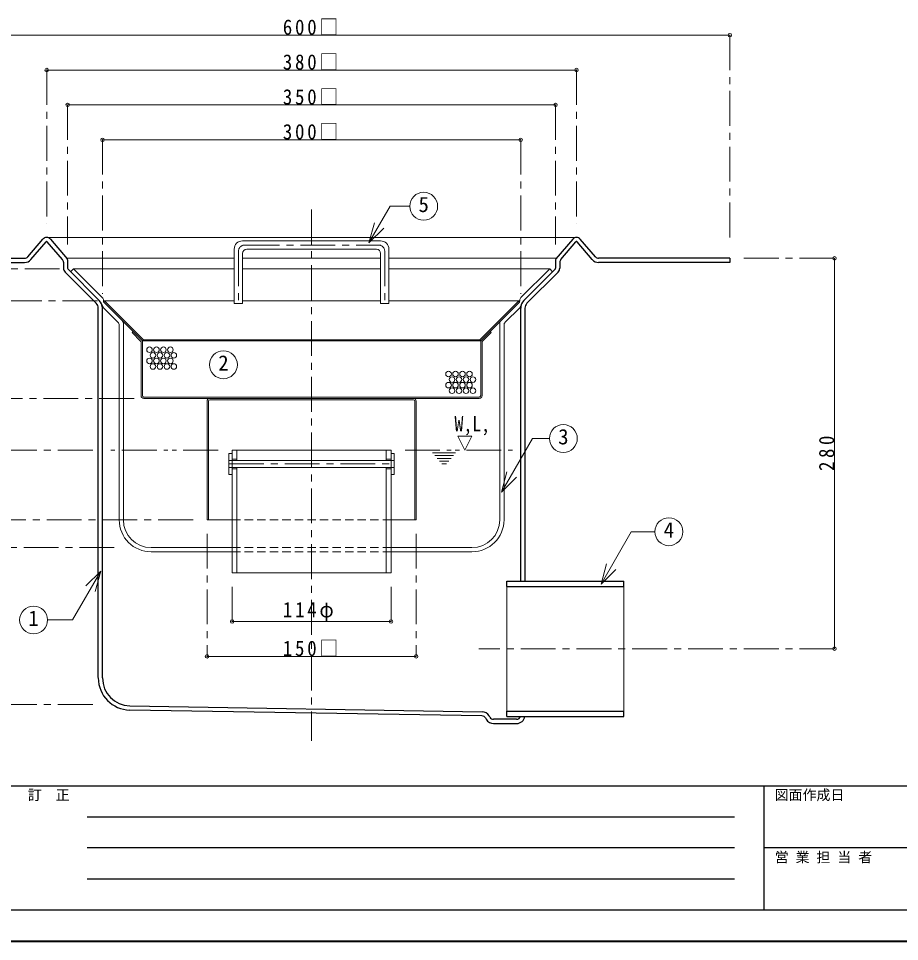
# Model space of a CAD drawing. Units: millimetres, scale not verified. Extents: x -1057 to 968, y -699 to 706.
# Drawn here: x -607 to 25, y -699 to -37 of the extents above; entities that cross this region are included whole.
import ezdxf
from ezdxf.enums import TextEntityAlignment as Align

# ---------------------------------------------------------------- set-up
doc = ezdxf.new("R2010")
doc.units = ezdxf.units.MM
doc.header["$LTSCALE"] = 5
doc.header["$PDMODE"] = 32
doc.header["$PDSIZE"] = 2.5
for name, pattern in [('CHAIN1', [8, 5, -1, 1, -1]), ('DASHED1', [1.8, 1.2, -0.6]), ('DOUBLE_CHAIN1', [8.8, 5, -1, 0.6, -0.6, 0.6, -1])]:
    doc.linetypes.add(name, pattern=pattern)
doc.layers.add('0-0_ﾚｲﾔ1', color=7, linetype='Continuous', lineweight=18)
doc.styles.add('ＭＳ ゴシック', font='')
doc.styles.get('ＭＳ ゴシック').set_extended_font_data('MS Gothic')

msp = doc.modelspace()

# ---------------------------------------------------------------- linework, layer by layer
at = {"layer": '0-0_ﾚｲﾔ1', "color": 4, "lineweight": 9}
for p, q in [((-696.961, -49.318), (-96.961, -49.318)), ((-586.961, -74.318), (-206.961, -74.318)), ((-571.961, -99.318), (-221.961, -99.318)), ((-546.961, -124.318), (-246.961, -124.318)), ((-446.461, -196.818), (-347.461, -196.818)), ((-452.461, -202.818), (-452.461, -241.818)), ((-443.461, -202.818), (-350.461, -202.818)), ((-341.461, -202.818), (-341.461, -241.818)), ((-452.461, -209.318), (-572.501, -209.318)), ((-446.461, -205.818), (-446.461, -241.818)), ((-347.461, -209.318), (-446.461, -209.318)), ((-347.461, -205.818), (-347.461, -241.818)), ((-221.421, -209.318), (-341.461, -209.318)), ((-21.961, -209.318), (-21.961, -489.318)), ((-567.718, -216.818), (-452.461, -216.818)), ((-446.461, -216.818), (-347.461, -216.818)), ((-341.461, -216.818), (-226.204, -216.818)), ((-545.547, -239.818), (-546.19, -240.462)), ((-517.555, -267.81), (-545.547, -239.818)), ((-545.547, -239.818), (-452.461, -239.818)), ((-452.461, -241.818), (-446.461, -241.818)), ((-446.461, -239.818), (-347.461, -239.818)), ((-347.461, -241.818), (-341.461, -241.818)), ((-341.461, -239.818), (-248.375, -239.818)), ((-518.262, -268.517), (-532.84, -253.94)), ((-275.659, -268.517), (-261.082, -253.94)), ((-525.041, -261.738), (-525.748, -262.446)), ((-519.555, -268.638), (-525.748, -262.446)), ((-274.366, -268.638), (-268.174, -262.446)), ((-268.881, -261.738), (-268.174, -262.446)), ((-519.262, -307.818), (-519.262, -269.345)), ((-518.262, -268.517), (-517.555, -267.81)), ((-518.262, -268.517), (-275.659, -268.517)), ((-518.262, -307.818), (-518.262, -268.931)), ((-517.555, -267.81), (-276.366, -267.81)), ((-275.659, -268.517), (-276.366, -267.81)), ((-275.659, -307.818), (-275.659, -268.931)), ((-274.659, -307.818), (-274.659, -269.345)), ((-276.659, -308.818), (-517.262, -308.818)), ((-517.262, -309.818), (-276.659, -309.818)), ((-469.961, -310.818), (-323.961, -310.818)), ((-471.961, -311.818), (-471.961, -396.818)), ((-470.961, -311.818), (-470.961, -396.818)), ((-322.961, -311.818), (-322.961, -396.818)), ((-321.961, -311.818), (-321.961, -396.818)), ((-343.461, -346.818), (-450.461, -346.818)), ((-450.461, -353.318), (-450.461, -354.318)), ((-343.461, -353.318), (-343.461, -354.318)), ((-450.461, -359.318), (-450.461, -360.318)), ((-343.461, -360.318), (-343.461, -359.318)), ((-471.961, -396.818), (-453.961, -396.818)), ((-339.961, -396.818), (-321.961, -396.818)), ((-343.461, -434.818), (-450.461, -434.818)), ((-453.961, -469.818), (-339.961, -469.818)), ((-471.961, -494.818), (-321.961, -494.818))]:
    msp.add_line(p, q, dxfattribs=at)
at = {"layer": '0-0_ﾚｲﾔ1', "color": 4, "linetype": 'CHAIN1', "lineweight": 9}
for p, q in [((-96.961, -49.318), (-96.961, -199.318)), ((-586.961, -74.318), (-586.961, -184.318)), ((-206.961, -74.318), (-206.961, -184.318)), ((-571.961, -99.318), (-571.961, -199.318)), ((-221.961, -99.318), (-221.961, -199.318)), ((-546.961, -124.318), (-546.961, -234.697)), ((-246.961, -124.318), (-246.961, -234.697)), ((-396.961, -174.318), (-396.961, -555.455)), ((-449.461, -204.318), (-449.461, -241.818)), ((-444.961, -199.818), (-348.961, -199.818)), ((-344.461, -204.318), (-344.461, -241.818)), ((-86.961, -209.318), (-21.961, -209.318)), ((-577.718, -216.818), (-821.961, -216.818)), ((-550.547, -239.818), (-771.961, -239.818)), ((-524.262, -309.818), (-771.961, -309.818)), ((-553.961, -346.818), (-796.961, -346.818)), ((-456.261, -356.818), (-337.661, -356.818)), ((-481.961, -396.818), (-796.961, -396.818)), ((-471.961, -406.818), (-471.961, -494.818)), ((-321.961, -406.818), (-321.961, -494.818)), ((-538.461, -416.818), (-821.961, -416.818)), ((-453.961, -444.818), (-453.961, -469.818)), ((-339.961, -444.818), (-339.961, -469.818)), ((-21.961, -489.318), (-276.961, -489.318)), ((-553.961, -529.318), (-846.961, -529.318))]:
    msp.add_line(p, q, dxfattribs=at)
at = {"layer": '0-0_ﾚｲﾔ1'}
for p, q in [((-355.838, -198.283), (-340.645, -171.968)), ((-340.645, -171.968), (-326.568, -171.968)), ((-355.838, -198.283), (-351.955, -183.794)), ((-355.838, -198.283), (-345.231, -187.676)), ((-586.961, -194.318), (-206.961, -194.318)), ((-567.718, -216.818), (-569.84, -218.94)), ((-547.132, -237.404), (-567.718, -216.818)), ((-546.254, -240.111), (-546.254, -239.525)), ((-545.961, -240.818), (-532.84, -253.94)), ((-247.961, -240.818), (-261.082, -253.94)), ((-258.082, -255.182), (-247.668, -244.768)), ((-247.668, -240.111), (-247.668, -239.525)), ((-247.668, -244.768), (-246.166, -241.655)), ((-534.961, -257.303), (-534.961, -396.818)), ((-531.961, -256.061), (-531.961, -396.818)), ((-261.961, -256.061), (-261.961, -396.818)), ((-258.961, -257.303), (-258.961, -396.818)), ((-456.261, -349.318), (-453.961, -349.318)), ((-453.961, -346.818), (-453.961, -434.818)), ((-453.961, -346.818), (-450.461, -346.818)), ((-450.461, -346.818), (-450.461, -353.318)), ((-343.461, -346.818), (-339.961, -346.818)), ((-343.461, -346.818), (-343.461, -353.318)), ((-339.961, -346.818), (-339.961, -434.818)), ((-337.661, -349.318), (-339.961, -349.318)), ((-453.961, -353.318), (-450.461, -353.318)), ((-453.961, -354.318), (-339.961, -354.318)), ((-339.961, -353.318), (-343.461, -353.318)), ((-453.961, -359.318), (-339.961, -359.318)), ((-453.961, -360.318), (-450.461, -360.318)), ((-450.461, -360.318), (-450.461, -434.818)), ((-343.461, -360.318), (-343.461, -434.818)), ((-339.961, -360.318), (-343.461, -360.318)), ((-260.695, -376.984), (-256.813, -362.495)), ((-260.695, -376.984), (-250.089, -366.377)), ((-511.961, -416.818), (-453.961, -416.818)), ((-339.961, -416.818), (-281.961, -416.818)), ((-511.961, -419.818), (-453.961, -419.818)), ((-339.961, -419.818), (-281.961, -419.818)), ((-189.386, -443.002), (-185.503, -428.513)), ((-548.228, -433.695), (-568.448, -468.717)), ((-548.228, -433.695), (-558.834, -444.301)), ((-548.228, -433.695), (-552.11, -448.184)), ((-453.961, -434.818), (-450.461, -434.818)), ((-343.461, -434.818), (-339.961, -434.818)), ((-189.386, -443.002), (-178.779, -432.395)), ((-256.961, -444.593), (-256.961, -534.043)), ((-172.961, -534.043), (-172.961, -444.593)), ((-586.368, -468.717), (-568.448, -468.717))]:
    msp.add_line(p, q, dxfattribs=at)
at = {"layer": '0-0_ﾚｲﾔ1', "color": 5, "lineweight": 25}
for p, q in [((-600.523, -208.27), (-589.619, -195.541)), ((-598.239, -210.215), (-587.341, -197.493)), ((-575.683, -210.215), (-586.581, -197.493)), ((-584.303, -195.541), (-572.201, -209.668)), ((-209.619, -195.541), (-221.72, -209.668)), ((-218.239, -210.215), (-207.341, -197.493)), ((-195.683, -210.215), (-206.581, -197.493)), ((-193.399, -208.27), (-204.303, -195.541)), ((-696.961, -209.318), (-602.801, -209.318)), ((-571.961, -210.318), (-571.961, -216.404)), ((-221.961, -210.318), (-221.961, -216.404)), ((-96.961, -209.318), (-191.12, -209.318)), ((-96.961, -209.318), (-96.961, -212.318)), ((-696.961, -212.318), (-602.801, -212.318)), ((-574.961, -212.167), (-574.961, -216.404)), ((-571.668, -217.111), (-549.304, -239.475)), ((-222.254, -217.111), (-244.618, -239.475)), ((-218.961, -212.167), (-218.961, -216.404)), ((-96.961, -212.318), (-191.12, -212.318)), ((-551.425, -241.596), (-573.789, -219.232)), ((-242.496, -241.596), (-220.132, -219.232)), ((-549.961, -509.961), (-549.961, -245.132)), ((-546.961, -510.283), (-546.961, -245.132)), ((-246.961, -440.818), (-246.961, -245.132)), ((-243.961, -245.132), (-243.961, -440.818)), ((-256.961, -440.818), (-172.961, -440.818)), ((-256.961, -444.593), (-256.961, -440.818)), ((-172.961, -444.593), (-172.961, -440.818)), ((-256.961, -444.593), (-172.961, -444.593)), ((-274.756, -537.489), (-527.344, -533.279)), ((-527.294, -530.28), (-274.706, -534.49)), ((-256.961, -534.043), (-172.961, -534.043)), ((-256.961, -537.818), (-256.961, -534.043)), ((-172.961, -537.818), (-172.961, -534.043)), ((-272.208, -538.989), (-271.651, -539.952)), ((-269.053, -538.452), (-269.61, -537.489)), ((-249.961, -539.952), (-266.455, -539.952)), ((-256.961, -537.818), (-172.961, -537.818)), ((-266.455, -542.952), (-249.961, -542.952))]:
    msp.add_line(p, q, dxfattribs=at)
at = {"layer": '0-0_ﾚｲﾔ1', "color": 4, "linetype": 'DOUBLE_CHAIN1', "lineweight": 9}
for p, q in [((-463.961, -346.818), (-541.961, -346.818)), ((-329.961, -346.818), (-251.961, -346.818)), ((-310.294, -348.818), (-293.628, -348.818)), ((-308.628, -350.818), (-295.294, -350.818)), ((-306.961, -352.818), (-296.961, -352.818)), ((-305.294, -354.818), (-298.628, -354.818)), ((-303.628, -356.818), (-300.294, -356.818))]:
    msp.add_line(p, q, dxfattribs=at)
at = {"layer": '0-0_ﾚｲﾔ1', "color": 4, "linetype": 'DASHED1', "lineweight": 9}
for p, q in [((-453.961, -354.318), (-456.261, -354.318)), ((-339.961, -354.318), (-337.661, -354.318)), ((-453.961, -359.318), (-456.261, -359.318)), ((-339.961, -359.318), (-337.661, -359.318)), ((-453.961, -396.818), (-339.961, -396.818))]:
    msp.add_line(p, q, dxfattribs=at)
at = {"layer": '0-0_ﾚｲﾔ1', "linetype": 'DASHED1'}
for p, q in [((-339.961, -416.818), (-453.961, -416.818)), ((-453.961, -419.818), (-339.961, -419.818))]:
    msp.add_line(p, q, dxfattribs=at)
at = {"layer": '0-0_ﾚｲﾔ1', "color": 6, "lineweight": 25}
for p, q in [((-1034.461, -587.532), (945.539, -587.532)), ((-72.318, -676.818), (-72.318, -587.532)), ((-558.032, -609.854), (-93.747, -609.854)), ((-93.747, -632.175), (-558.032, -632.175)), ((945.539, -632.175), (-72.318, -632.175)), ((-93.747, -654.497), (-558.032, -654.497)), ((945.539, -676.818), (-1034.461, -676.818))]:
    msp.add_line(p, q, dxfattribs=at)
at = {"layer": '0-0_ﾚｲﾔ1', "color": 1, "lineweight": 40}
msp.add_line((968.039, -699.318), (-1056.961, -699.318), dxfattribs=at)
at = {"layer": '0-0_ﾚｲﾔ1'}
for points in [[(-246.789, -237.404), (-226.204, -216.818), (-224.082, -218.94)], [(-535.84, -255.182), (-546.254, -244.768), (-547.756, -241.655)], [(-260.695, -376.984), (-238.516, -338.569), (-226.384, -338.569)], [(-456.261, -349.318), (-456.261, -364.318), (-453.961, -364.318)], [(-337.661, -349.318), (-337.661, -364.318), (-339.961, -364.318)], [(-189.386, -443.002), (-167.693, -405.428), (-150.723, -405.428)]]:
    msp.add_lwpolyline(points, dxfattribs=at)
at = {"layer": '0-0_ﾚｲﾔ1', "color": 4, "lineweight": 9}
msp.add_lwpolyline([(-276.366, -267.81), (-248.375, -239.818), (-247.732, -240.462)], dxfattribs=at)
msp.add_lwpolyline([(-286.961, -346.818), (-291.961, -336.818), (-281.961, -336.818)], close=True, dxfattribs=at)
at = {"layer": '0-0_ﾚｲﾔ1'}
for centre in [(-316.568, -171.968), (-460.181, -285.696), (-216.384, -338.569), (-140.723, -405.428), (-596.368, -468.717)]:
    msp.add_circle(centre, 10, dxfattribs=at)
at = {"layer": '0-0_ﾚｲﾔ1', "color": 4, "lineweight": 9}
for centre in [(-513.232, -274.909), (-510.732, -278.909), (-508.232, -274.909), (-505.732, -278.909), (-503.232, -274.909), (-500.732, -278.909), (-498.232, -274.909), (-495.732, -278.909), (-513.232, -282.909), (-508.232, -282.909), (-503.232, -282.909), (-498.232, -282.909), (-510.732, -286.909), (-505.732, -286.909), (-500.732, -286.909), (-495.732, -286.909), (-298.728, -292.295), (-293.728, -292.295), (-288.728, -292.295), (-283.728, -292.295), (-296.228, -296.295), (-291.228, -296.295), (-286.228, -296.295), (-281.228, -296.295), (-298.728, -300.295), (-296.228, -304.295), (-293.728, -300.295), (-291.228, -304.295), (-288.728, -300.295), (-286.228, -304.295), (-283.728, -300.295), (-281.228, -304.295)]:
    msp.add_circle(centre, 2, dxfattribs=at)
at = {"layer": '0-0_ﾚｲﾔ1', "color": 5, "lineweight": 25}
for centre, radius, start, end in [((-586.961, -197.818), 3.5, 40.58497, 139.41503), ((-586.961, -197.818), 0.5, 40.58497, 139.41503), ((-206.961, -197.818), 3.5, 40.58497, 139.41503), ((-206.961, -197.818), 0.5, 40.58497, 139.41503), ((-602.801, -206.318), 3, 270, 319.41503), ((-602.801, -206.318), 6, 270, 319.41503), ((-577.961, -212.167), 3, 0, 40.58497), ((-572.961, -210.318), 1, 0, 40.58497), ((-220.961, -210.318), 1, 139.41503, 180), ((-215.961, -212.167), 3, 139.41503, 180), ((-191.12, -206.318), 6, 220.58497, 270), ((-191.12, -206.318), 3, 220.58497, 270), ((-570.961, -216.404), 4, 180, 225), ((-570.961, -216.404), 1, 180, 225), ((-222.961, -216.404), 1, 315, 360), ((-222.961, -216.404), 4, 315, 360), ((-554.961, -245.132), 5, 0, 45), ((-554.961, -245.132), 8, 0, 45), ((-238.961, -245.132), 8, 135, 180), ((-238.961, -245.132), 5, 135, 180), ((-526.961, -510.283), 23, 180, 269.04516), ((-526.961, -510.283), 20, 180, 269.04516), ((-274.806, -540.489), 6, 30, 89.04516), ((-274.806, -540.489), 3, 30, 89.04516), ((-266.455, -536.952), 6, 210, 270), ((-266.455, -536.952), 3, 210, 270), ((-249.961, -536.952), 3, 270, 343.21774), ((-249.961, -536.952), 6, 270, 351.69934)]:
    msp.add_arc(centre, radius, start, end, dxfattribs=at)
at = {"layer": '0-0_ﾚｲﾔ1', "color": 4, "lineweight": 9}
for centre, radius, start, end in [((-446.461, -202.818), 6, 90, 180), ((-347.461, -202.818), 6, 0, 90), ((-443.461, -205.818), 3, 90, 180), ((-350.461, -205.818), 3, 0, 90), ((-520.262, -269.345), 1, 0, 45), ((-519.262, -268.931), 1, 0, 45), ((-274.659, -268.931), 1, 135, 180), ((-273.659, -269.345), 1, 135, 180), ((-517.262, -307.818), 2, 180, 270), ((-517.262, -307.818), 1, 180, 270), ((-469.961, -311.818), 2, 90, 180), ((-469.961, -311.818), 1, 90, 180), ((-323.961, -311.818), 2, 0, 90), ((-323.961, -311.818), 1, 0, 90), ((-276.659, -307.818), 1, 270, 0), ((-276.659, -307.818), 2, 270, 0)]:
    msp.add_arc(centre, radius, start, end, dxfattribs=at)
at = {"layer": '0-0_ﾚｲﾔ1', "color": 4, "linetype": 'CHAIN1', "lineweight": 9}
for centre, start, end in [((-444.961, -204.318), 90, 180), ((-348.961, -204.318), 0, 90)]:
    msp.add_arc(centre, 4.5, start, end, dxfattribs=at)
at = {"layer": '0-0_ﾚｲﾔ1'}
for centre, radius, start, end in [((-549.254, -239.525), 3, 0, 45), ((-244.668, -239.525), 3, 135, 180), ((-545.254, -240.111), 1, 180, 225), ((-248.668, -240.111), 1, 315, 0), ((-537.961, -257.303), 3, 0, 45), ((-534.961, -256.061), 3, 0, 45), ((-258.961, -256.061), 3, 135, 180), ((-255.961, -257.303), 3, 135, 180), ((-511.961, -396.818), 23, 180, 270), ((-511.961, -396.818), 20, 180, 270), ((-281.961, -396.818), 23, 270, 0), ((-281.961, -396.818), 20, 270, 0)]:
    msp.add_arc(centre, radius, start, end, dxfattribs=at)
at = {"layer": '0-0_ﾚｲﾔ1', "color": 4}
for p in [(-96.961, -49.318), (-586.961, -74.318), (-206.961, -74.318), (-571.961, -99.318), (-221.961, -99.318), (-546.961, -124.318), (-246.961, -124.318), (-21.961, -209.318), (-453.961, -469.818), (-339.961, -469.818), (-21.961, -489.318), (-471.961, -494.818), (-321.961, -494.818)]:
    msp.add_point(p, dxfattribs=at)

# ---------------------------------------------------------------- texts
at = {"layer": '0-0_ﾚｲﾔ1', "style": 'ＭＳ ゴシック'}
for s, height, p in [('5', 11, (-320.318, -179.468)), ('2', 11, (-463.931, -293.196)), ('3', 11, (-220.134, -346.069)), ('4', 11, (-144.473, -412.928)), ('1', 11, (-600.118, -476.217)), ('訂\u3000正', 7.331, (-600.532, -600.032)), ('図面作成日', 7.331, (-64.818, -600.032)), ('営 業 担 当 者', 7.331, (-64.818, -644.675))]:
    msp.add_text(s, height=height, dxfattribs=at).set_placement(p, align=Align.BOTTOM_LEFT)
at = {"layer": '0-0_ﾚｲﾔ1', "style": 'ＭＳ ゴシック', "width": 0.85}
msp.add_text('W,L,', height=11, dxfattribs=at).set_placement((-294.461, -336.818), align=Align.BOTTOM_LEFT)
at = {"layer": '0-0_ﾚｲﾔ1', "char_height": 11, "attachment_point": 7, "style": 'ＭＳ ゴシック'}
for s, insert in [('\\T1.3;\\W0.9;600□', (-417.586, -49.318)), ('\\T1.3;\\W0.9;380□', (-417.586, -74.318)), ('\\T1.3;\\W0.9;350□', (-417.586, -99.318)), ('\\T1.3;\\W0.9;300□', (-417.586, -124.318)), ('\\T1.3;\\W0.9;114φ', (-417.586, -469.818)), ('\\T1.3;\\W0.9;150□', (-417.586, -494.818))]:
    msp.add_mtext(s, dxfattribs=dict(at, insert=insert))
at = {"layer": '0-0_ﾚｲﾔ1', "insert": (-21.961, -361.818), "char_height": 11, "attachment_point": 7, "rotation": 90, "style": 'ＭＳ ゴシック'}
msp.add_mtext('\\T1.38;\\W0.9;280', dxfattribs=at)

doc.saveas('drawing.dxf')
